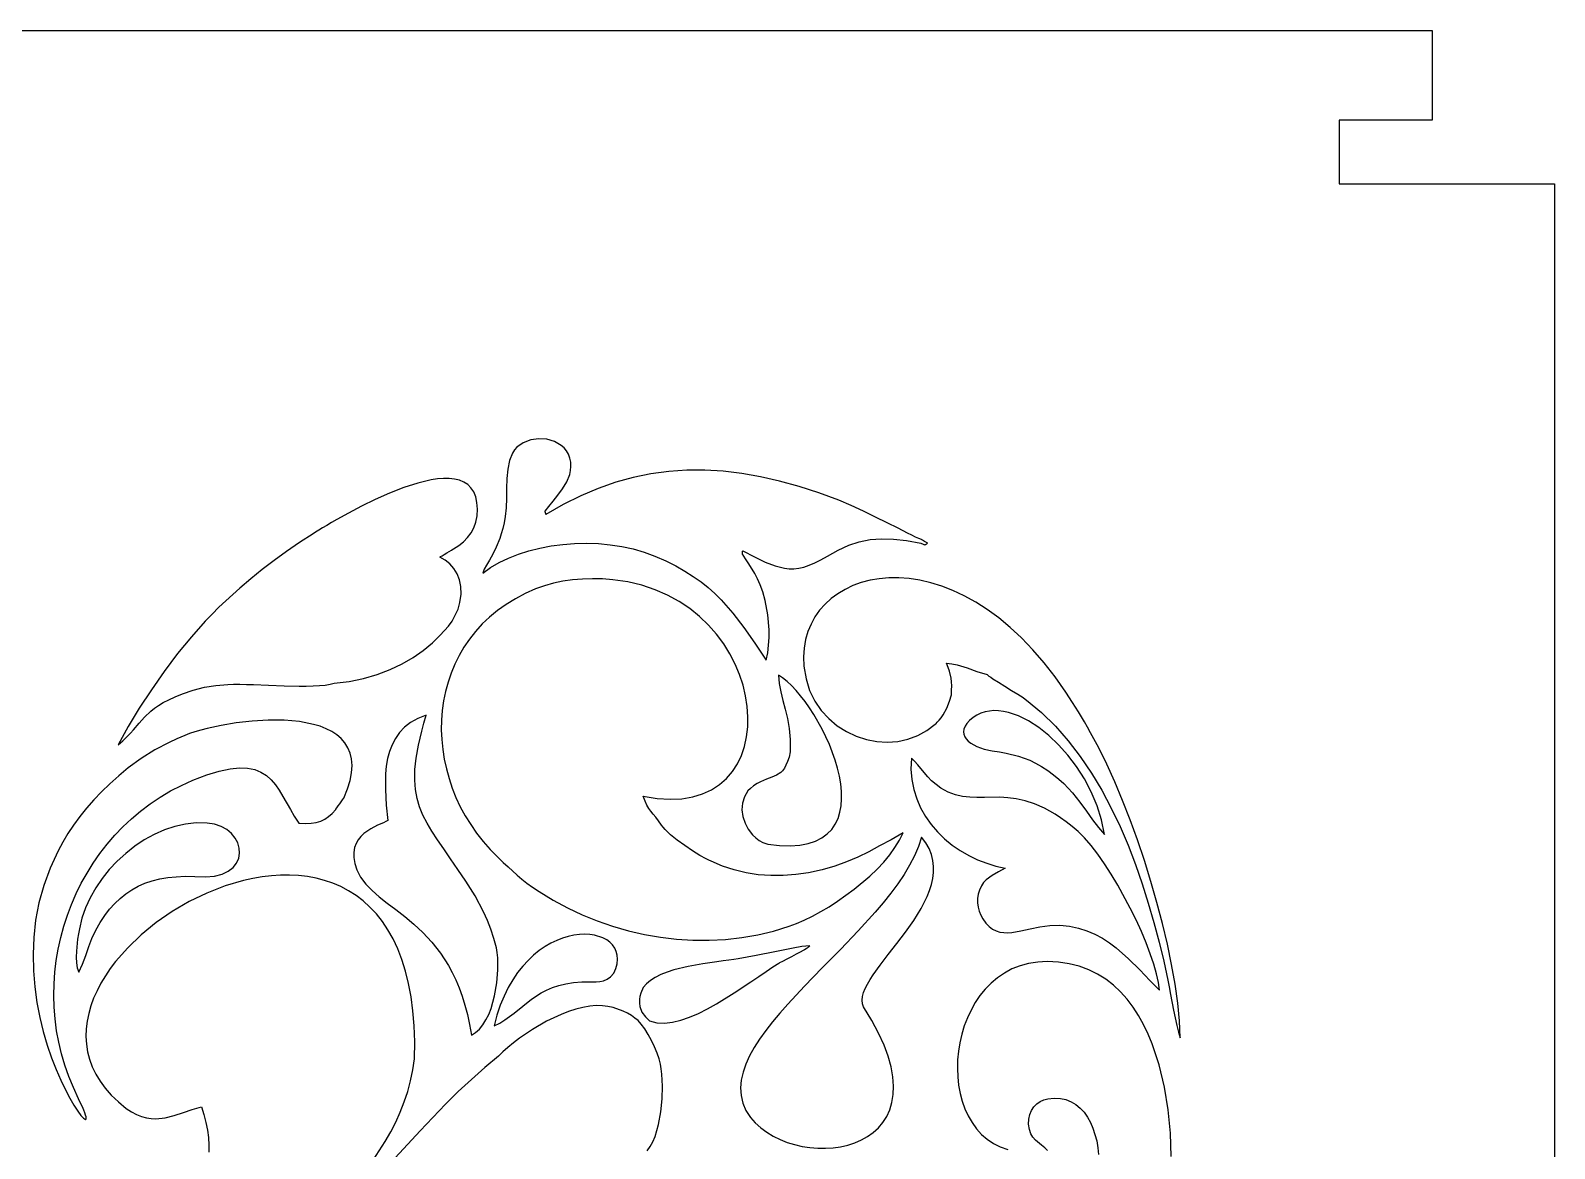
# Model space of a CAD drawing. Header units: millimetres. Extents: x 299 to 601, y 229 to 371.
# Drawn here: x 454.57 to 503.87, y 331.43 to 367.59 of the extents above; entities that cross this region are included whole.
import ezdxf

# ---------------------------------------------------------------- set-up
doc = ezdxf.new("R2010")
doc.units = ezdxf.units.MM
doc.layers.get('0').update_dxf_attribs({"linetype": 'CONTINUOUS', "true_color": 0xffffff})

msp = doc.modelspace()

# ---------------------------------------------------------------- linework, layer by layer
at = {"linetype": 'CONTINUOUS', "true_color": 0xffffff}
for points in [[(450.692, 367.595), (454.905, 367.595), (459.117, 367.595), (463.297, 367.595), (467.412, 367.595), (471.427, 367.595), (473.39, 367.595), (475.312, 367.595), (477.195, 367.595), (479.03, 367.595), (480.817, 367.595), (482.552, 367.595), (484.227, 367.595), (485.842, 367.595), (487.39, 367.595), (488.87, 367.595), (490.272, 367.595), (491.6, 367.595), (492.842, 367.595), (494, 367.595), (495.065, 367.595), (496.037, 367.595), (496.91, 367.595), (497.68, 367.595), (498.342, 367.595), (498.895, 367.595), (499.33, 367.595), (499.647, 367.595), (499.84, 367.595), (499.905, 367.595), (499.905, 367.587), (499.905, 367.562), (499.905, 367.47), (499.905, 367.327), (499.905, 367.142), (499.905, 366.922), (499.905, 366.677), (499.905, 366.415), (499.905, 366.145), (499.905, 365.875), (499.905, 365.612), (499.905, 365.367), (499.905, 365.147), (499.905, 364.962), (499.905, 364.82), (499.905, 364.727), (499.905, 364.702), (499.905, 364.695), (499.897, 364.695), (499.872, 364.695), (499.83, 364.695), (499.775, 364.695), (499.627, 364.695), (499.437, 364.695), (499.21, 364.695), (498.955, 364.695), (498.685, 364.695), (498.405, 364.695), (498.125, 364.695), (497.855, 364.695), (497.6, 364.695), (497.375, 364.695), (497.182, 364.695), (497.035, 364.695), (496.98, 364.695), (496.937, 364.695), (496.912, 364.695), (496.905, 364.695), (496.905, 364.672), (496.905, 364.607), (496.905, 364.505), (496.905, 364.372), (496.905, 364.215), (496.905, 364.042), (496.905, 363.662), (496.905, 363.282), (496.905, 363.11), (496.905, 362.952), (496.905, 362.82), (496.905, 362.717), (496.905, 362.652), (496.905, 362.63), (496.925, 362.63), (496.982, 362.63), (497.077, 362.63), (497.205, 362.63), (497.362, 362.63), (497.547, 362.63), (497.757, 362.63), (497.992, 362.63), (498.247, 362.63), (498.52, 362.63), (498.807, 362.63), (499.107, 362.63), (499.737, 362.63), (500.387, 362.63), (501.035, 362.63), (501.665, 362.63), (501.965, 362.63), (502.252, 362.63), (502.525, 362.63), (502.78, 362.63), (503.015, 362.63), (503.225, 362.63), (503.41, 362.63), (503.567, 362.63), (503.695, 362.63), (503.79, 362.63), (503.847, 362.63), (503.867, 362.63), (503.867, 362.57), (503.867, 362.39), (503.867, 362.092), (503.867, 361.685), (503.867, 361.17), (503.867, 360.552), (503.867, 359.832), (503.867, 359.017), (503.867, 358.11), (503.867, 357.115), (503.867, 356.035), (503.867, 354.872), (503.867, 353.635), (503.867, 352.322), (503.867, 350.942), (503.867, 349.497), (503.867, 347.99), (503.867, 346.425), (503.867, 344.805), (503.867, 343.135), (503.867, 341.42), (503.867, 339.662), (503.867, 336.035), (503.867, 332.285), (503.867, 328.442)], [(483.372, 351.015), (483.39, 351.005), (483.427, 350.985), (483.462, 350.965), (483.48, 350.955), (483.505, 350.965), (483.53, 350.972), (483.552, 350.99), (483.582, 351.012), (483.575, 351.017), (483.552, 351.03), (483.487, 351.07), (483.42, 351.107), (483.397, 351.12), (483.39, 351.125), (483.302, 351.162), (483.195, 351.21), (483.075, 351.267), (482.94, 351.335), (482.632, 351.492), (482.282, 351.67), (481.907, 351.857), (481.512, 352.05), (481.11, 352.232), (480.712, 352.397), (480.065, 352.637), (479.43, 352.845), (478.802, 353.017), (478.187, 353.16), (477.577, 353.265), (476.977, 353.335), (476.385, 353.372), (475.797, 353.37), (475.217, 353.33), (474.64, 353.252), (474.067, 353.137), (473.5, 352.98), (472.932, 352.782), (472.367, 352.545), (471.802, 352.262), (471.237, 351.94), (471.235, 351.957), (471.23, 351.995), (471.222, 352.03), (471.22, 352.047), (471.33, 352.197), (471.472, 352.37), (471.63, 352.56), (471.782, 352.767), (471.915, 352.995), (472.01, 353.235), (472.037, 353.362), (472.047, 353.492), (472.042, 353.627), (472.015, 353.765), (471.97, 353.887), (471.907, 353.995), (471.83, 354.09), (471.737, 354.172), (471.52, 354.297), (471.272, 354.37), (471.01, 354.387), (470.75, 354.352), (470.507, 354.26), (470.3, 354.115), (470.22, 354.027), (470.155, 353.922), (470.062, 353.682), (470.007, 353.402), (469.98, 353.1), (469.967, 352.78), (469.962, 352.462), (469.952, 352.155), (469.922, 351.872), (469.887, 351.67), (469.845, 351.485), (469.797, 351.315), (469.747, 351.157), (469.635, 350.885), (469.52, 350.655), (469.412, 350.465), (469.315, 350.302), (469.242, 350.165), (469.2, 350.04), (469.45, 350.22), (469.727, 350.382), (470.03, 350.527), (470.352, 350.655), (470.692, 350.762), (471.047, 350.852), (471.412, 350.922), (471.787, 350.972), (472.17, 351.002), (472.555, 351.012), (472.94, 350.997), (473.322, 350.962), (473.697, 350.905), (474.067, 350.825), (474.422, 350.72), (474.765, 350.592), (475.117, 350.435), (475.44, 350.275), (475.735, 350.107), (476.007, 349.937), (476.26, 349.757), (476.492, 349.572), (476.71, 349.38), (476.915, 349.18), (477.292, 348.752), (477.647, 348.287), (478, 347.78), (478.37, 347.227), (478.417, 347.467), (478.445, 347.712), (478.46, 347.96), (478.46, 348.207), (478.417, 348.697), (478.33, 349.162), (478.255, 349.432), (478.175, 349.66), (478.087, 349.855), (477.995, 350.025), (477.8, 350.34), (477.697, 350.502), (477.592, 350.68), (477.595, 350.692), (477.6, 350.725), (477.605, 350.755), (477.607, 350.767), (477.992, 350.567), (478.335, 350.4), (478.652, 350.275), (478.957, 350.2), (479.11, 350.185), (479.265, 350.185), (479.422, 350.202), (479.587, 350.237), (479.76, 350.295), (479.942, 350.37), (480.137, 350.47), (480.345, 350.59), (480.695, 350.79), (481.037, 350.942), (481.377, 351.055), (481.727, 351.125), (482.095, 351.152), (482.485, 351.142), (482.907, 351.097), (483.372, 351.015)], [(457.407, 344.492), (457.557, 344.622), (457.687, 344.747), (457.8, 344.865), (457.902, 344.977), (458.085, 345.19), (458.26, 345.387), (458.457, 345.577), (458.575, 345.67), (458.71, 345.762), (458.862, 345.855), (459.04, 345.947), (459.245, 346.04), (459.48, 346.137), (459.832, 346.257), (460.192, 346.35), (460.567, 346.412), (460.955, 346.442), (461.135, 346.447), (461.335, 346.447), (461.552, 346.442), (461.782, 346.435), (462.27, 346.417), (462.77, 346.4), (463.257, 346.39), (463.49, 346.39), (463.71, 346.395), (463.912, 346.405), (464.097, 346.422), (464.26, 346.447), (464.395, 346.48), (464.88, 346.54), (465.342, 346.637), (465.785, 346.765), (466.2, 346.92), (466.587, 347.105), (466.947, 347.312), (467.275, 347.54), (467.567, 347.787), (467.825, 348.035), (468.085, 348.327), (468.205, 348.492), (468.31, 348.677), (468.397, 348.877), (468.46, 349.097), (468.497, 349.365), (468.492, 349.607), (468.45, 349.827), (468.372, 350.022), (468.265, 350.192), (468.132, 350.34), (467.98, 350.462), (467.81, 350.562), (467.83, 350.575), (467.88, 350.605), (467.95, 350.647), (468.032, 350.697), (468.112, 350.745), (468.182, 350.787), (468.232, 350.817), (468.252, 350.83), (468.42, 350.932), (468.572, 351.052), (468.705, 351.19), (468.82, 351.342), (468.91, 351.51), (468.977, 351.695), (469.017, 351.895), (469.027, 352.112), (469.01, 352.327), (468.97, 352.512), (468.905, 352.667), (468.817, 352.8), (468.71, 352.905), (468.585, 352.987), (468.445, 353.047), (468.285, 353.085), (468.115, 353.105), (467.93, 353.107), (467.732, 353.092), (467.527, 353.06), (467.095, 352.957), (466.64, 352.81), (466.177, 352.627), (465.717, 352.422), (465.275, 352.205), (464.857, 351.985), (464.48, 351.775), (464.31, 351.677), (464.155, 351.585), (464.015, 351.502), (463.892, 351.427), (463.79, 351.362), (463.707, 351.312), (463.267, 351.03), (462.847, 350.742), (462.445, 350.452), (462.062, 350.16), (461.692, 349.86), (461.337, 349.557), (460.662, 348.937), (460.442, 348.717), (460.22, 348.485), (459.772, 347.982), (459.327, 347.437), (458.892, 346.865), (458.477, 346.272), (458.085, 345.672), (457.727, 345.077), (457.407, 344.492)], [(469.685, 340.855), (469.86, 340.687), (470.017, 340.537), (470.31, 340.27), (470.462, 340.142), (470.625, 340.015), (470.81, 339.882), (471.025, 339.74), (471.472, 339.467), (471.935, 339.217), (472.412, 338.992), (472.9, 338.795), (473.4, 338.622), (473.91, 338.475), (474.425, 338.357), (474.945, 338.267), (475.47, 338.205), (475.997, 338.172), (476.525, 338.167), (477.052, 338.195), (477.575, 338.252), (478.092, 338.342), (478.605, 338.462), (479.107, 338.617), (479.347, 338.707), (479.6, 338.817), (479.862, 338.945), (480.13, 339.092), (480.405, 339.252), (480.677, 339.43), (481.215, 339.817), (481.72, 340.245), (481.952, 340.467), (482.167, 340.697), (482.362, 340.93), (482.532, 341.165), (482.677, 341.402), (482.792, 341.637), (482.405, 341.42), (482.037, 341.217), (481.682, 341.027), (481.327, 340.855), (480.965, 340.7), (480.585, 340.562), (480.18, 340.447), (479.737, 340.352), (479.327, 340.292), (478.92, 340.26), (478.515, 340.26), (478.112, 340.287), (477.717, 340.347), (477.33, 340.44), (476.952, 340.565), (476.585, 340.725), (476.512, 340.755), (476.425, 340.797), (476.22, 340.912), (475.982, 341.057), (475.735, 341.227), (475.492, 341.405), (475.275, 341.582), (475.097, 341.747), (475.03, 341.822), (474.98, 341.89), (474.882, 342.03), (474.792, 342.145), (474.712, 342.245), (474.64, 342.337), (474.57, 342.43), (474.507, 342.537), (474.447, 342.667), (474.387, 342.827), (474.837, 342.752), (475.255, 342.727), (475.637, 342.745), (475.99, 342.802), (476.31, 342.902), (476.597, 343.035), (476.855, 343.202), (477.08, 343.402), (477.272, 343.627), (477.435, 343.877), (477.565, 344.147), (477.665, 344.437), (477.732, 344.745), (477.77, 345.065), (477.777, 345.395), (477.755, 345.732), (477.702, 346.075), (477.62, 346.42), (477.507, 346.762), (477.365, 347.1), (477.192, 347.432), (476.992, 347.757), (476.76, 348.067), (476.502, 348.362), (476.212, 348.637), (475.897, 348.895), (475.55, 349.127), (475.177, 349.332), (474.775, 349.507), (474.345, 349.652), (473.887, 349.76), (473.402, 349.83), (473.072, 349.855), (472.747, 349.862), (472.422, 349.852), (472.102, 349.825), (471.79, 349.777), (471.485, 349.715), (471.19, 349.632), (470.907, 349.53), (470.57, 349.38), (470.252, 349.215), (469.955, 349.032), (469.677, 348.835), (469.42, 348.622), (469.182, 348.397), (468.965, 348.157), (468.767, 347.907), (468.59, 347.647), (468.432, 347.377), (468.292, 347.097), (468.175, 346.81), (468.075, 346.515), (467.992, 346.215), (467.93, 345.91), (467.887, 345.6), (467.862, 345.287), (467.857, 344.972), (467.87, 344.657), (467.902, 344.34), (467.952, 344.025), (468.02, 343.71), (468.107, 343.397), (468.21, 343.087), (468.332, 342.785), (468.472, 342.485), (468.632, 342.192), (468.807, 341.907), (469, 341.63), (469.21, 341.36), (469.44, 341.102), (469.685, 340.855)], [(483.835, 345.157), (483.86, 345.182), (483.902, 345.225), (483.942, 345.265), (483.96, 345.282), (484.027, 345.362), (484.09, 345.457), (484.205, 345.672), (484.295, 345.897), (484.357, 346.1), (484.365, 346.26), (484.367, 346.4), (484.362, 346.525), (484.35, 346.64), (484.297, 346.867), (484.255, 346.992), (484.2, 347.132), (484.375, 347.112), (484.542, 347.077), (484.865, 346.98), (485.182, 346.865), (485.512, 346.765), (485.532, 346.745), (485.572, 346.712), (485.63, 346.672), (485.702, 346.625), (485.882, 346.51), (486.09, 346.382), (486.305, 346.25), (486.507, 346.122), (486.675, 346.015), (486.74, 345.97), (486.79, 345.935), (487.272, 345.53), (487.72, 345.09), (488.137, 344.612), (488.527, 344.107), (488.887, 343.575), (489.22, 343.017), (489.527, 342.442), (489.812, 341.847), (490.072, 341.24), (490.31, 340.62), (490.53, 339.995), (490.727, 339.367), (490.91, 338.737), (491.075, 338.11), (491.225, 337.49), (491.36, 336.88), (491.405, 336.66), (491.45, 336.417), (491.545, 335.905), (491.595, 335.652), (491.647, 335.412), (491.702, 335.195), (491.76, 335.01), (491.735, 335.555), (491.677, 336.135), (491.592, 336.747), (491.482, 337.385), (491.345, 338.042), (491.187, 338.712), (491.007, 339.39), (490.812, 340.07), (490.6, 340.745), (490.375, 341.41), (490.137, 342.06), (489.892, 342.69), (489.64, 343.292), (489.382, 343.86), (489.122, 344.392), (488.862, 344.877), (488.757, 345.062), (488.66, 345.235), (488.47, 345.555), (488.275, 345.862), (488.06, 346.192), (487.712, 346.69), (487.357, 347.145), (486.995, 347.565), (486.63, 347.945), (486.26, 348.287), (485.89, 348.595), (485.517, 348.865), (485.145, 349.105), (484.775, 349.307), (484.407, 349.48), (484.045, 349.622), (483.687, 349.732), (483.337, 349.812), (482.992, 349.867), (482.66, 349.892), (482.335, 349.89), (482.025, 349.862), (481.725, 349.812), (481.44, 349.737), (481.17, 349.637), (480.917, 349.517), (480.682, 349.377), (480.465, 349.217), (480.27, 349.037), (480.095, 348.84), (479.945, 348.625), (479.817, 348.395), (479.715, 348.15), (479.64, 347.89), (479.592, 347.617), (479.575, 347.33), (479.587, 347.035), (479.655, 346.622), (479.772, 346.247), (479.94, 345.905), (480.147, 345.602), (480.39, 345.335), (480.662, 345.107), (480.96, 344.917), (481.277, 344.77), (481.607, 344.662), (481.945, 344.597), (482.285, 344.577), (482.622, 344.6), (482.952, 344.67), (483.267, 344.785), (483.565, 344.947), (483.835, 345.157)], [(478.762, 346.737), (478.785, 346.467), (478.837, 346.2), (478.905, 345.927), (478.98, 345.645), (479.052, 345.342), (479.11, 345.017), (479.145, 344.657), (479.147, 344.26), (479.105, 344.087), (479.057, 343.945), (479.007, 343.827), (478.955, 343.73), (478.897, 343.652), (478.837, 343.59), (478.702, 343.502), (478.55, 343.437), (478.375, 343.377), (478.177, 343.29), (478.07, 343.232), (477.955, 343.157), (477.86, 343.08), (477.777, 342.995), (477.66, 342.807), (477.597, 342.6), (477.582, 342.385), (477.612, 342.165), (477.682, 341.952), (477.787, 341.755), (477.925, 341.58), (478.032, 341.477), (478.14, 341.392), (478.262, 341.327), (478.415, 341.277), (478.8, 341.235), (479.145, 341.225), (479.452, 341.247), (479.725, 341.297), (479.962, 341.375), (480.167, 341.48), (480.342, 341.605), (480.485, 341.752), (480.602, 341.92), (480.69, 342.105), (480.752, 342.305), (480.792, 342.52), (480.807, 342.745), (480.805, 342.982), (480.78, 343.225), (480.737, 343.475), (480.677, 343.73), (480.602, 343.987), (480.412, 344.497), (480.177, 344.995), (479.912, 345.465), (479.772, 345.682), (479.627, 345.887), (479.48, 346.077), (479.332, 346.25), (479.185, 346.405), (479.04, 346.54), (478.897, 346.65), (478.762, 346.737)], [(489.312, 341.585), (489.215, 342.06), (489.07, 342.52), (488.882, 342.965), (488.66, 343.387), (488.407, 343.785), (488.127, 344.155), (487.827, 344.49), (487.512, 344.79), (487.185, 345.047), (486.855, 345.26), (486.525, 345.425), (486.2, 345.535), (486.04, 345.57), (485.885, 345.59), (485.735, 345.595), (485.587, 345.582), (485.445, 345.555), (485.31, 345.51), (485.182, 345.45), (485.06, 345.37), (484.945, 345.275), (484.86, 345.18), (484.8, 345.087), (484.765, 345), (484.752, 344.912), (484.762, 344.83), (484.792, 344.75), (484.84, 344.677), (484.905, 344.607), (484.985, 344.542), (485.182, 344.432), (485.417, 344.35), (485.68, 344.295), (485.915, 344.26), (486.132, 344.222), (486.527, 344.125), (486.897, 343.987), (487.08, 343.897), (487.27, 343.792), (487.475, 343.66), (487.662, 343.522), (487.835, 343.38), (487.995, 343.235), (488.275, 342.935), (488.515, 342.635), (488.727, 342.342), (488.925, 342.065), (489.115, 341.81), (489.312, 341.585)], [(464.44, 342.395), (464.45, 342.41), (464.48, 342.452), (464.522, 342.512), (464.57, 342.58), (464.617, 342.645), (464.66, 342.705), (464.69, 342.747), (464.7, 342.762), (464.82, 343.06), (464.905, 343.332), (464.952, 343.585), (464.97, 343.817), (464.955, 344.03), (464.91, 344.222), (464.837, 344.395), (464.74, 344.552), (464.62, 344.69), (464.477, 344.812), (464.315, 344.917), (464.132, 345.01), (463.937, 345.087), (463.725, 345.15), (463.265, 345.24), (462.772, 345.282), (462.257, 345.287), (461.735, 345.257), (461.222, 345.197), (460.735, 345.115), (460.285, 345.017), (460.08, 344.962), (459.887, 344.907), (459.715, 344.85), (459.56, 344.792), (459.297, 344.682), (459.05, 344.567), (458.585, 344.322), (458.15, 344.047), (457.732, 343.74), (457.425, 343.487), (457.135, 343.23), (456.865, 342.97), (456.612, 342.705), (456.38, 342.437), (456.162, 342.165), (455.962, 341.892), (455.78, 341.617), (455.612, 341.34), (455.46, 341.06), (455.2, 340.497), (454.995, 339.935), (454.842, 339.372), (454.735, 338.812), (454.672, 338.257), (454.65, 337.712), (454.662, 337.18), (454.705, 336.66), (454.775, 336.155), (454.87, 335.672), (454.982, 335.21), (455.11, 334.775), (455.25, 334.365), (455.395, 333.985), (455.545, 333.64), (455.695, 333.33), (455.837, 333.057), (455.972, 332.827), (456.095, 332.64), (456.2, 332.497), (456.282, 332.407), (456.342, 332.367), (456.372, 332.38), (456.367, 332.452), (456.352, 332.512), (456.327, 332.585), (456.292, 332.675), (456.247, 332.78), (456.19, 332.9), (456.12, 333.04), (455.955, 333.4), (455.805, 333.76), (455.677, 334.125), (455.57, 334.492), (455.482, 334.867), (455.412, 335.242), (455.365, 335.62), (455.335, 336), (455.325, 336.377), (455.332, 336.757), (455.357, 337.135), (455.402, 337.51), (455.467, 337.882), (455.547, 338.252), (455.647, 338.617), (455.762, 338.975), (455.895, 339.327), (456.047, 339.675), (456.212, 340.012), (456.397, 340.342), (456.597, 340.662), (456.815, 340.975), (457.047, 341.272), (457.295, 341.562), (457.557, 341.837), (457.837, 342.097), (458.13, 342.345), (458.44, 342.577), (458.762, 342.795), (459.102, 342.995), (459.455, 343.177), (459.82, 343.342), (460.272, 343.515), (460.672, 343.637), (461.022, 343.712), (461.327, 343.742), (461.592, 343.732), (461.822, 343.685), (462.022, 343.602), (462.197, 343.492), (462.35, 343.355), (462.49, 343.195), (462.615, 343.017), (462.735, 342.822), (462.975, 342.4), (463.102, 342.18), (463.245, 341.957), (463.46, 341.947), (463.647, 341.952), (463.812, 341.977), (463.957, 342.02), (464.087, 342.082), (464.21, 342.165), (464.325, 342.267), (464.44, 342.395)], [(468.83, 335.092), (468.967, 335.18), (469.09, 335.295), (469.202, 335.435), (469.302, 335.592), (469.39, 335.77), (469.465, 335.957), (469.582, 336.367), (469.655, 336.792), (469.687, 337.21), (469.682, 337.595), (469.665, 337.767), (469.637, 337.922), (469.56, 338.227), (469.462, 338.522), (469.35, 338.807), (469.225, 339.082), (468.947, 339.6), (468.652, 340.075), (468.395, 340.46), (468.155, 340.805), (467.935, 341.122), (467.732, 341.415), (467.552, 341.692), (467.395, 341.957), (467.262, 342.217), (467.155, 342.48), (467.075, 342.752), (467.022, 343.04), (466.997, 343.35), (467.005, 343.687), (467.045, 344.06), (467.115, 344.472), (467.222, 344.935), (467.29, 345.185), (467.365, 345.45), (467.095, 345.342), (466.865, 345.212), (466.667, 345.06), (466.502, 344.887), (466.37, 344.697), (466.262, 344.49), (466.18, 344.272), (466.12, 344.042), (466.077, 343.802), (466.055, 343.555), (466.047, 343.047), (466.077, 342.537), (466.125, 342.037), (466.065, 342.005), (465.987, 341.97), (465.792, 341.885), (465.572, 341.77), (465.355, 341.617), (465.257, 341.525), (465.17, 341.417), (465.102, 341.297), (465.052, 341.162), (465.025, 341.01), (465.025, 340.84), (465.057, 340.652), (465.125, 340.445), (465.247, 340.202), (465.415, 339.982), (465.617, 339.772), (465.85, 339.572), (466.107, 339.37), (466.385, 339.16), (466.672, 338.935), (466.967, 338.69), (467.262, 338.415), (467.552, 338.102), (467.83, 337.75), (468.09, 337.347), (468.21, 337.122), (468.325, 336.885), (468.432, 336.632), (468.53, 336.362), (468.622, 336.072), (468.702, 335.765), (468.772, 335.44), (468.83, 335.092)], [(486.1, 340.5), (485.885, 340.377), (485.672, 340.262), (485.482, 340.12), (485.4, 340.032), (485.33, 339.927), (485.267, 339.792), (485.227, 339.655), (485.207, 339.517), (485.205, 339.377), (485.222, 339.24), (485.255, 339.107), (485.305, 338.977), (485.372, 338.857), (485.472, 338.72), (485.577, 338.61), (485.687, 338.527), (485.802, 338.47), (485.925, 338.432), (486.05, 338.415), (486.182, 338.412), (486.317, 338.422), (486.602, 338.472), (486.902, 338.54), (487.215, 338.605), (487.542, 338.647), (487.87, 338.652), (488.177, 338.622), (488.467, 338.56), (488.74, 338.472), (488.997, 338.362), (489.242, 338.23), (489.47, 338.08), (489.687, 337.92), (490.087, 337.57), (490.45, 337.207), (490.78, 336.86), (490.935, 336.7), (491.087, 336.555), (491.055, 336.8), (490.992, 337.082), (490.905, 337.392), (490.79, 337.727), (490.655, 338.082), (490.502, 338.452), (490.33, 338.827), (490.145, 339.207), (489.742, 339.952), (489.53, 340.307), (489.312, 340.642), (489.095, 340.952), (488.877, 341.232), (488.665, 341.477), (488.457, 341.68), (488.262, 341.847), (488.072, 341.997), (487.887, 342.13), (487.71, 342.25), (487.37, 342.442), (487.047, 342.582), (486.745, 342.68), (486.457, 342.742), (486.182, 342.777), (485.92, 342.79), (485.425, 342.787), (485.185, 342.785), (484.952, 342.795), (484.72, 342.822), (484.487, 342.875), (484.255, 342.96), (484.02, 343.087), (483.86, 343.2), (483.717, 343.325), (483.592, 343.455), (483.477, 343.59), (483.267, 343.842), (483.167, 343.955), (483.065, 344.052), (483.05, 343.705), (483.077, 343.367), (483.137, 343.045), (483.235, 342.737), (483.362, 342.445), (483.52, 342.17), (483.702, 341.91), (483.91, 341.67), (484.137, 341.447), (484.382, 341.245), (484.645, 341.065), (484.92, 340.905), (485.205, 340.767), (485.5, 340.655), (485.797, 340.565), (486.1, 340.5)], [(456.15, 338.54), (456.12, 338.377), (456.092, 338.197), (456.052, 337.81), (456.045, 337.62), (456.055, 337.437), (456.082, 337.275), (456.132, 337.135), (456.255, 337.39), (456.355, 337.675), (456.45, 337.962), (456.552, 338.227), (456.685, 338.492), (456.825, 338.737), (456.972, 338.962), (457.127, 339.167), (457.292, 339.355), (457.465, 339.522), (457.647, 339.67), (457.842, 339.802), (458.05, 339.915), (458.27, 340.01), (458.5, 340.09), (458.747, 340.15), (459.007, 340.195), (459.282, 340.222), (459.575, 340.235), (459.882, 340.232), (460.225, 340.217), (460.517, 340.245), (460.765, 340.307), (460.965, 340.402), (461.12, 340.522), (461.232, 340.662), (461.302, 340.817), (461.332, 340.982), (461.322, 341.15), (461.275, 341.315), (461.192, 341.472), (461.075, 341.617), (460.922, 341.745), (460.737, 341.847), (460.525, 341.92), (460.28, 341.957), (459.932, 341.96), (459.585, 341.922), (459.24, 341.847), (458.9, 341.735), (458.57, 341.587), (458.247, 341.412), (457.94, 341.207), (457.647, 340.977), (457.372, 340.725), (457.117, 340.452), (456.885, 340.162), (456.677, 339.857), (456.497, 339.54), (456.347, 339.212), (456.232, 338.877), (456.15, 338.54)], [(483.395, 341.502), (483.295, 341.202), (483.165, 340.9), (483.007, 340.597), (482.825, 340.295), (482.62, 339.99), (482.395, 339.685), (482.152, 339.382), (481.895, 339.077), (481.347, 338.47), (480.77, 337.867), (480.182, 337.27), (479.61, 336.68), (479.065, 336.097), (478.812, 335.81), (478.575, 335.527), (478.355, 335.247), (478.155, 334.97), (477.98, 334.695), (477.83, 334.425), (477.707, 334.16), (477.617, 333.897), (477.557, 333.64), (477.535, 333.39), (477.552, 333.142), (477.607, 332.9), (477.71, 332.662), (477.855, 332.432), (478.012, 332.257), (478.19, 332.097), (478.385, 331.957), (478.595, 331.83), (478.815, 331.722), (479.047, 331.63), (479.287, 331.557), (479.532, 331.5), (479.782, 331.46), (480.032, 331.44), (480.282, 331.437), (480.53, 331.455), (480.77, 331.487), (481.005, 331.542), (481.232, 331.615), (481.445, 331.707), (481.645, 331.82), (481.83, 331.952), (481.995, 332.102), (482.14, 332.275), (482.265, 332.467), (482.362, 332.682), (482.435, 332.917), (482.477, 333.172), (482.49, 333.45), (482.467, 333.747), (482.41, 334.07), (482.315, 334.412), (482.18, 334.777), (482.002, 335.165), (481.78, 335.575), (481.512, 336.01), (481.477, 336.115), (481.47, 336.227), (481.482, 336.347), (481.517, 336.472), (481.57, 336.607), (481.64, 336.747), (481.725, 336.892), (481.825, 337.045), (482.055, 337.365), (482.315, 337.705), (482.592, 338.06), (482.872, 338.427), (483.14, 338.805), (483.377, 339.19), (483.572, 339.58), (483.65, 339.777), (483.712, 339.972), (483.755, 340.167), (483.777, 340.362), (483.78, 340.557), (483.757, 340.75), (483.71, 340.942), (483.635, 341.13), (483.53, 341.317), (483.395, 341.502)], [(466.995, 334.33), (467, 334.877), (466.98, 335.395), (466.94, 335.882), (466.88, 336.34), (466.8, 336.77), (466.7, 337.17), (466.585, 337.545), (466.45, 337.892), (466.3, 338.212), (466.132, 338.507), (465.952, 338.777), (465.757, 339.022), (465.55, 339.242), (465.33, 339.442), (465.1, 339.617), (464.857, 339.77), (464.607, 339.902), (464.347, 340.012), (464.08, 340.102), (463.807, 340.172), (463.525, 340.225), (463.24, 340.257), (462.95, 340.272), (462.655, 340.27), (462.36, 340.25), (462.06, 340.215), (461.76, 340.162), (461.46, 340.097), (460.862, 339.922), (460.275, 339.692), (459.702, 339.417), (459.155, 339.097), (458.635, 338.74), (458.152, 338.347), (457.712, 337.925), (457.322, 337.48), (457.147, 337.25), (456.99, 337.015), (456.845, 336.777), (456.72, 336.535), (456.61, 336.29), (456.52, 336.045), (456.45, 335.797), (456.397, 335.55), (456.367, 335.3), (456.36, 335.052), (456.375, 334.805), (456.412, 334.56), (456.475, 334.317), (456.562, 334.077), (456.677, 333.84), (456.817, 333.607), (456.985, 333.377), (457.182, 333.155), (457.41, 332.937), (457.667, 332.727), (457.837, 332.617), (458, 332.53), (458.16, 332.465), (458.317, 332.422), (458.472, 332.4), (458.627, 332.395), (458.927, 332.427), (459.22, 332.5), (459.512, 332.595), (459.802, 332.695), (460.095, 332.782), (460.177, 332.525), (460.242, 332.275), (460.292, 332.025), (460.325, 331.782), (460.34, 331.542), (460.337, 331.31)], [(469.567, 335.395), (469.745, 335.49), (469.907, 335.59), (470.21, 335.81), (470.49, 336.037), (470.777, 336.26), (471.09, 336.465), (471.262, 336.557), (471.45, 336.637), (471.655, 336.705), (471.88, 336.762), (472.13, 336.802), (472.405, 336.825), (472.572, 336.827), (472.725, 336.825), (472.862, 336.825), (472.987, 336.835), (473.105, 336.857), (473.217, 336.905), (473.327, 336.985), (473.437, 337.1), (473.502, 337.257), (473.542, 337.407), (473.555, 337.55), (473.547, 337.682), (473.517, 337.802), (473.467, 337.915), (473.397, 338.015), (473.31, 338.102), (473.207, 338.18), (473.087, 338.242), (472.815, 338.33), (472.66, 338.352), (472.497, 338.36), (472.325, 338.352), (472.147, 338.33), (471.965, 338.292), (471.78, 338.235), (471.592, 338.162), (471.402, 338.07), (471.212, 337.96), (471.027, 337.832), (470.842, 337.685), (470.662, 337.517), (470.49, 337.327), (470.325, 337.12), (470.167, 336.89), (470.022, 336.635), (469.887, 336.36), (469.765, 336.062), (469.657, 335.74), (469.567, 335.395)], [(474.392, 336.637), (474.31, 336.45), (474.282, 336.352), (474.27, 336.262), (474.265, 336.132), (474.277, 336.02), (474.347, 335.837), (474.457, 335.69), (474.597, 335.557), (474.827, 335.5), (475.075, 335.487), (475.335, 335.517), (475.61, 335.582), (475.89, 335.677), (476.177, 335.802), (476.467, 335.945), (476.76, 336.107), (477.332, 336.462), (477.875, 336.825), (478.127, 336.997), (478.362, 337.16), (478.58, 337.302), (478.777, 337.425), (478.787, 337.43), (478.812, 337.445), (478.907, 337.495), (479.04, 337.565), (479.192, 337.645), (479.347, 337.727), (479.48, 337.797), (479.575, 337.847), (479.6, 337.862), (479.61, 337.867), (479.66, 337.9), (479.692, 337.92), (479.72, 337.94), (479.735, 337.952), (479.75, 337.967), (479.775, 337.99), (479.515, 337.96), (479.237, 337.915), (478.65, 337.797), (478.047, 337.672), (477.465, 337.565), (477.325, 337.545), (477.16, 337.522), (476.972, 337.5), (476.765, 337.472), (476.315, 337.405), (475.842, 337.317), (475.38, 337.205), (475.165, 337.135), (474.962, 337.057), (474.78, 336.967), (474.622, 336.87), (474.492, 336.76), (474.392, 336.637)], [(491.472, 331.17), (491.44, 331.925), (491.367, 332.677), (491.247, 333.417), (491.077, 334.132), (490.857, 334.812), (490.722, 335.132), (490.575, 335.44), (490.412, 335.732), (490.235, 336.007), (490.04, 336.265), (489.827, 336.5), (489.597, 336.715), (489.35, 336.905), (489.085, 337.072), (488.8, 337.212), (488.495, 337.325), (488.17, 337.407), (487.825, 337.457), (487.46, 337.477), (487.15, 337.462), (486.855, 337.417), (486.577, 337.34), (486.317, 337.237), (486.075, 337.107), (485.852, 336.955), (485.645, 336.782), (485.455, 336.587), (485.282, 336.375), (485.13, 336.15), (484.992, 335.91), (484.875, 335.657), (484.775, 335.395), (484.695, 335.127), (484.63, 334.852), (484.585, 334.575), (484.56, 334.297), (484.552, 334.02), (484.562, 333.745), (484.592, 333.475), (484.64, 333.212), (484.707, 332.957), (484.795, 332.712), (484.9, 332.482), (485.025, 332.267), (485.167, 332.067), (485.33, 331.887), (485.515, 331.73), (485.715, 331.592), (485.937, 331.482), (486.18, 331.4)], [(474.517, 331.36), (474.612, 331.497), (474.695, 331.65), (474.77, 331.822), (474.885, 332.202), (474.962, 332.615), (475.005, 333.037), (475.015, 333.452), (474.995, 333.832), (474.972, 334.005), (474.945, 334.16), (474.9, 334.327), (474.835, 334.517), (474.75, 334.72), (474.655, 334.925), (474.55, 335.12), (474.44, 335.3), (474.327, 335.452), (474.22, 335.57), (474.122, 335.65), (474.01, 335.73), (473.88, 335.805), (473.737, 335.875), (473.417, 335.987), (473.245, 336.027), (473.067, 336.05), (472.867, 336.052), (472.657, 336.032), (472.435, 335.992), (472.207, 335.935), (471.975, 335.857), (471.737, 335.767), (471.265, 335.545), (470.807, 335.285), (470.385, 335), (470.19, 334.852), (470.01, 334.702), (469.847, 334.557), (469.702, 334.412), (469.265, 334.05), (468.832, 333.667), (468.407, 333.272), (467.99, 332.862), (467.17, 332.007), (466.367, 331.127)], [(465.652, 331.052), (466.045, 331.657), (466.222, 331.97), (466.382, 332.287), (466.53, 332.61), (466.657, 332.94), (466.77, 333.277), (466.865, 333.622), (466.94, 333.972), (466.995, 334.33)], [(487.47, 331.362), (487.377, 331.452), (487.277, 331.535), (487.082, 331.7), (486.997, 331.797), (486.927, 331.91), (486.88, 332.047), (486.857, 332.217), (486.862, 332.382), (486.895, 332.532), (486.95, 332.662), (487.025, 332.777), (487.117, 332.872), (487.227, 332.947), (487.347, 333.005), (487.48, 333.04), (487.687, 333.062), (487.882, 333.052), (488.062, 333.012), (488.23, 332.945), (488.382, 332.852), (488.522, 332.737), (488.647, 332.602), (488.757, 332.445), (488.855, 332.275), (488.937, 332.087), (489.057, 331.677), (489.095, 331.457), (489.117, 331.232)]]:
    msp.add_lwpolyline(points, dxfattribs=at)

doc.saveas('drawing.dxf')
